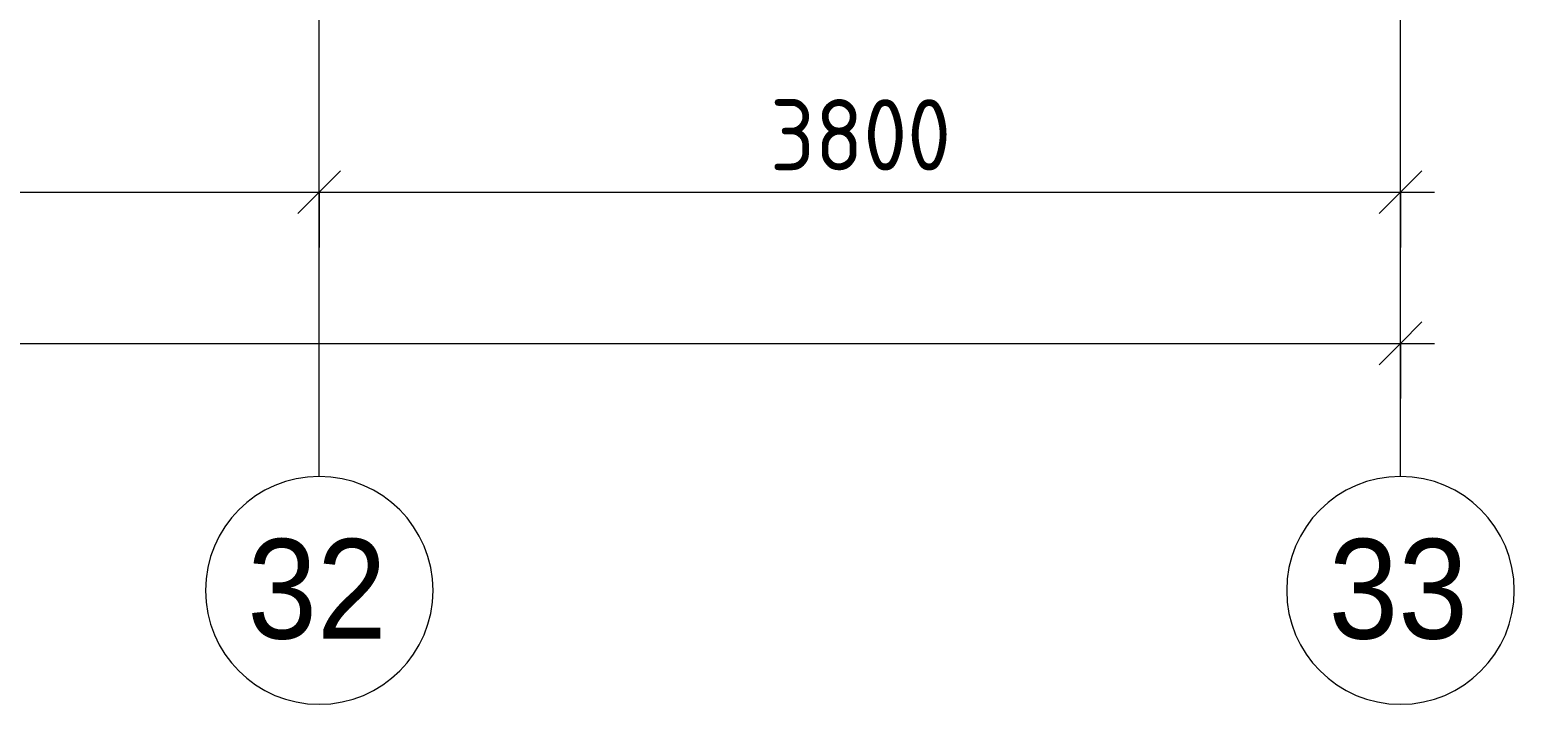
# Model space of a CAD drawing. Header units: millimetres. Extents: x 81037 to 284518, y -8553 to 29000.
# Drawn here: x 120192 to 125410, y -2706 to -337 of the extents above; entities that cross this region are included whole.
import ezdxf

# ---------------------------------------------------------------- set-up
doc = ezdxf.new("R2010")
doc.units = ezdxf.units.MM
for name, color, linetype, lineweight in [('A-ANNO-DIMS', 7, 'Continuous', 9), ('A-ANNO-DIMS-100', 7, 'Continuous', 9), ('Оси', 7, 'Continuous', 9), ('Оси-1', 7, 'Continuous', 20)]:
    doc.layers.add(name, color=color, linetype=linetype, lineweight=lineweight)
doc.styles.add('Arial', font='arial.ttf', dxfattribs={"width": 0.9, "height": 350})
doc.styles.add('ISOCPEUR', font='isocpeur.ttf', dxfattribs={"width": 0.9, "height": 250})
doc.dimstyles.new('ISO-2_5_0_9К_БОЛЬШОЙ', dxfattribs={"dimscale": 304.8, "dimtxt": 248.995294, "dimasz": 0.492126, "dimexe": 0.393701, "dimexo": 0.984252, "dimgap": 0, "dimtad": 1, "dimdec": 0, "dimrnd": 10, "dimzin": 0, "dimdsep": 46, "dimtxsty": 'ISOCPEUR', "dimblk1": 'OBLIQUE', "dimblk2": 'OBLIQUE', "dimsah": 1, "dimcen": 0.09, "dimdle": 0.393701, "dimazin": 0, "dimtfac": 1, "dimtdec": 4, "dimtix": 1, "dimtmove": 0, "dimatfit": 3, "dimfxl": 1, "dimtvp": 1, "dimtolj": 1, "dimtzin": 0, "dimarcsym": 2})

# ---------------------------------------------------------------- blocks, each defined once
blk = doc.blocks.new('Ось сетки - D8-29747960-План монтажа стен и перегородок 2 этажа в осях 23_33')
at = {"layer": 'Оси-1'}
for start, end in [(360, 180), (180, 360)]:
    blk.add_arc((0, 0), 4, start, end, dxfattribs=at)
blk = doc.blocks.new('DIMBLOCK24-План монтажа стен и перегородок 2 этажа в осях 23_33')
at = {"layer": 'A-ANNO-DIMS-100'}
for p, q in [((115960, -1101.7), (115960, -787.7)), ((121210, -1101.7), (121210, -787.7)), ((115960, -907.7), (121210, -907.7)), ((115960, -907.7), (115960, -1101.7)), ((121210, -907.7), (121210, -1101.7))]:
    blk.add_line(p, q, dxfattribs=at)
at = {"layer": 'A-ANNO-DIMS-100', "lineweight": 20}
for p, q in [((115960, -907.7), (116035, -832.7)), ((121210, -907.7), (121285, -832.7)), ((115960, -907.7), (115885, -982.7)), ((121210, -907.7), (121135, -982.7))]:
    blk.add_line(p, q, dxfattribs=at)
at = {"layer": 'A-ANNO-DIMS-100', "color": 0, "insert": (118269, -581.1), "char_height": 250, "width": 758.478, "attachment_point": 1, "line_spacing_factor": 1.149209, "style": 'ISOCPEUR'}
blk.add_mtext('5250', dxfattribs=at)
blk = doc.blocks.new('_Oblique')
at = {"color": 0, "linetype": 'ByBlock', "lineweight": -2}
blk.add_line((-0.5, -0.5), (0.5, 0.5), dxfattribs=at)
blk = doc.blocks.new('DIMBLOCK25-План монтажа стен и перегородок 2 этажа в осях 23_33')
at = {"layer": 'A-ANNO-DIMS-100'}
for p, q in [((121210, -1101.7), (121210, -787.7)), ((125010, -1101.7), (125010, -787.7)), ((121210, -907.7), (125130, -907.7)), ((121210, -907.7), (121210, -1101.7)), ((125010, -907.7), (125010, -1101.7))]:
    blk.add_line(p, q, dxfattribs=at)
at = {"layer": 'A-ANNO-DIMS-100', "lineweight": 20}
for p, q in [((121210, -907.7), (121285, -832.7)), ((125010, -907.7), (125085, -832.7)), ((121210, -907.7), (121135, -982.7)), ((125010, -907.7), (124935, -982.7))]:
    blk.add_line(p, q, dxfattribs=at)
at = {"layer": 'A-ANNO-DIMS-100', "color": 0, "insert": (122794, -581.1), "char_height": 250, "width": 758.478, "attachment_point": 1, "line_spacing_factor": 1.149209, "style": 'ISOCPEUR'}
blk.add_mtext('3800', dxfattribs=at)
blk = doc.blocks.new('DIMBLOCK26-План монтажа стен и перегородок 2 этажа в осях 23_33')
at = {"layer": 'A-ANNO-DIMS-100'}
for p, q in [((84560, -1632.5), (84560, -1318.5)), ((125010, -1632.5), (125010, -1318.5)), ((84440, -1438.5), (125130, -1438.5)), ((84560, -1438.5), (84560, -1632.5)), ((125010, -1438.5), (125010, -1632.5))]:
    blk.add_line(p, q, dxfattribs=at)
at = {"layer": 'A-ANNO-DIMS-100', "lineweight": 20}
for p, q in [((84560, -1438.5), (84635, -1363.5)), ((125010, -1438.5), (125085, -1363.5)), ((84560, -1438.5), (84485, -1513.5)), ((125010, -1438.5), (124935, -1513.5))]:
    blk.add_line(p, q, dxfattribs=at)
at = {"layer": 'A-ANNO-DIMS-100', "color": 0, "insert": (104366, -1111.9), "char_height": 250, "width": 1005.558, "attachment_point": 1, "line_spacing_factor": 1.149209, "style": 'ISOCPEUR'}
blk.add_mtext('40450', dxfattribs=at)

msp = doc.modelspace()

# ---------------------------------------------------------------- linework, layer by layer
at = {"layer": 'Оси'}
for p, q in [((121210, -1906.3), (121210, 593.7)), ((125010, -1906.3), (125010, 593.7))]:
    msp.add_line(p, q, dxfattribs=at)

# ---------------------------------------------------------------- block references
at = {"layer": 'Оси-1', "xscale": 99.99999999999993, "yscale": 99.99999999999993, "zscale": 99.99999999999993}
for p in [(121210, -2306.3), (125010, -2306.3)]:
    msp.add_blockref('Ось сетки - D8-29747960-План монтажа стен и перегородок 2 этажа в осях 23_33', p, dxfattribs=at)

# ---------------------------------------------------------------- texts
at = {"layer": 'Оси', "char_height": 350, "width": 606.076, "attachment_point": 1, "style": 'Arial'}
for s, insert in [('32', (120957.4, -2125.6)), ('33', (124757.4, -2125.6))]:
    msp.add_mtext(s, dxfattribs=dict(at, insert=insert))

# ---------------------------------------------------------------- dimensions: what is measured, and where the dimension line sits
at = {"layer": 'A-ANNO-DIMS'}
for base, p1, p2, override, picture, middle in [((121210, -907.7), (115960, -801.7), (121210, -801.7), {"dimpost": '<>', "dimfxl": 5250}, 'DIMBLOCK24-План монтажа стен и перегородок 2 этажа в осях 23_33', (118585, -782.7)), ((125010, -907.7), (121210, -801.7), (125010, -801.7), {"dimpost": '<>', "dimfxl": 3800}, 'DIMBLOCK25-План монтажа стен и перегородок 2 этажа в осях 23_33', (123110, -782.7)), ((125010, -1438.5), (84560, -1332.5), (125010, -1332.5), {"dimpost": '<>', "dimfxl": 40450}, 'DIMBLOCK26-План монтажа стен и перегородок 2 этажа в осях 23_33', (104785, -1313.5))]:
    dim = msp.add_linear_dim(base=base, p1=p1, p2=p2, dimstyle='ISO-2_5_0_9К_БОЛЬШОЙ', override=override, dxfattribs=at)
    dim.commit()
    dim.dimension.update_dxf_attribs({"geometry": picture, "text_midpoint": middle})

doc.saveas('drawing.dxf')
